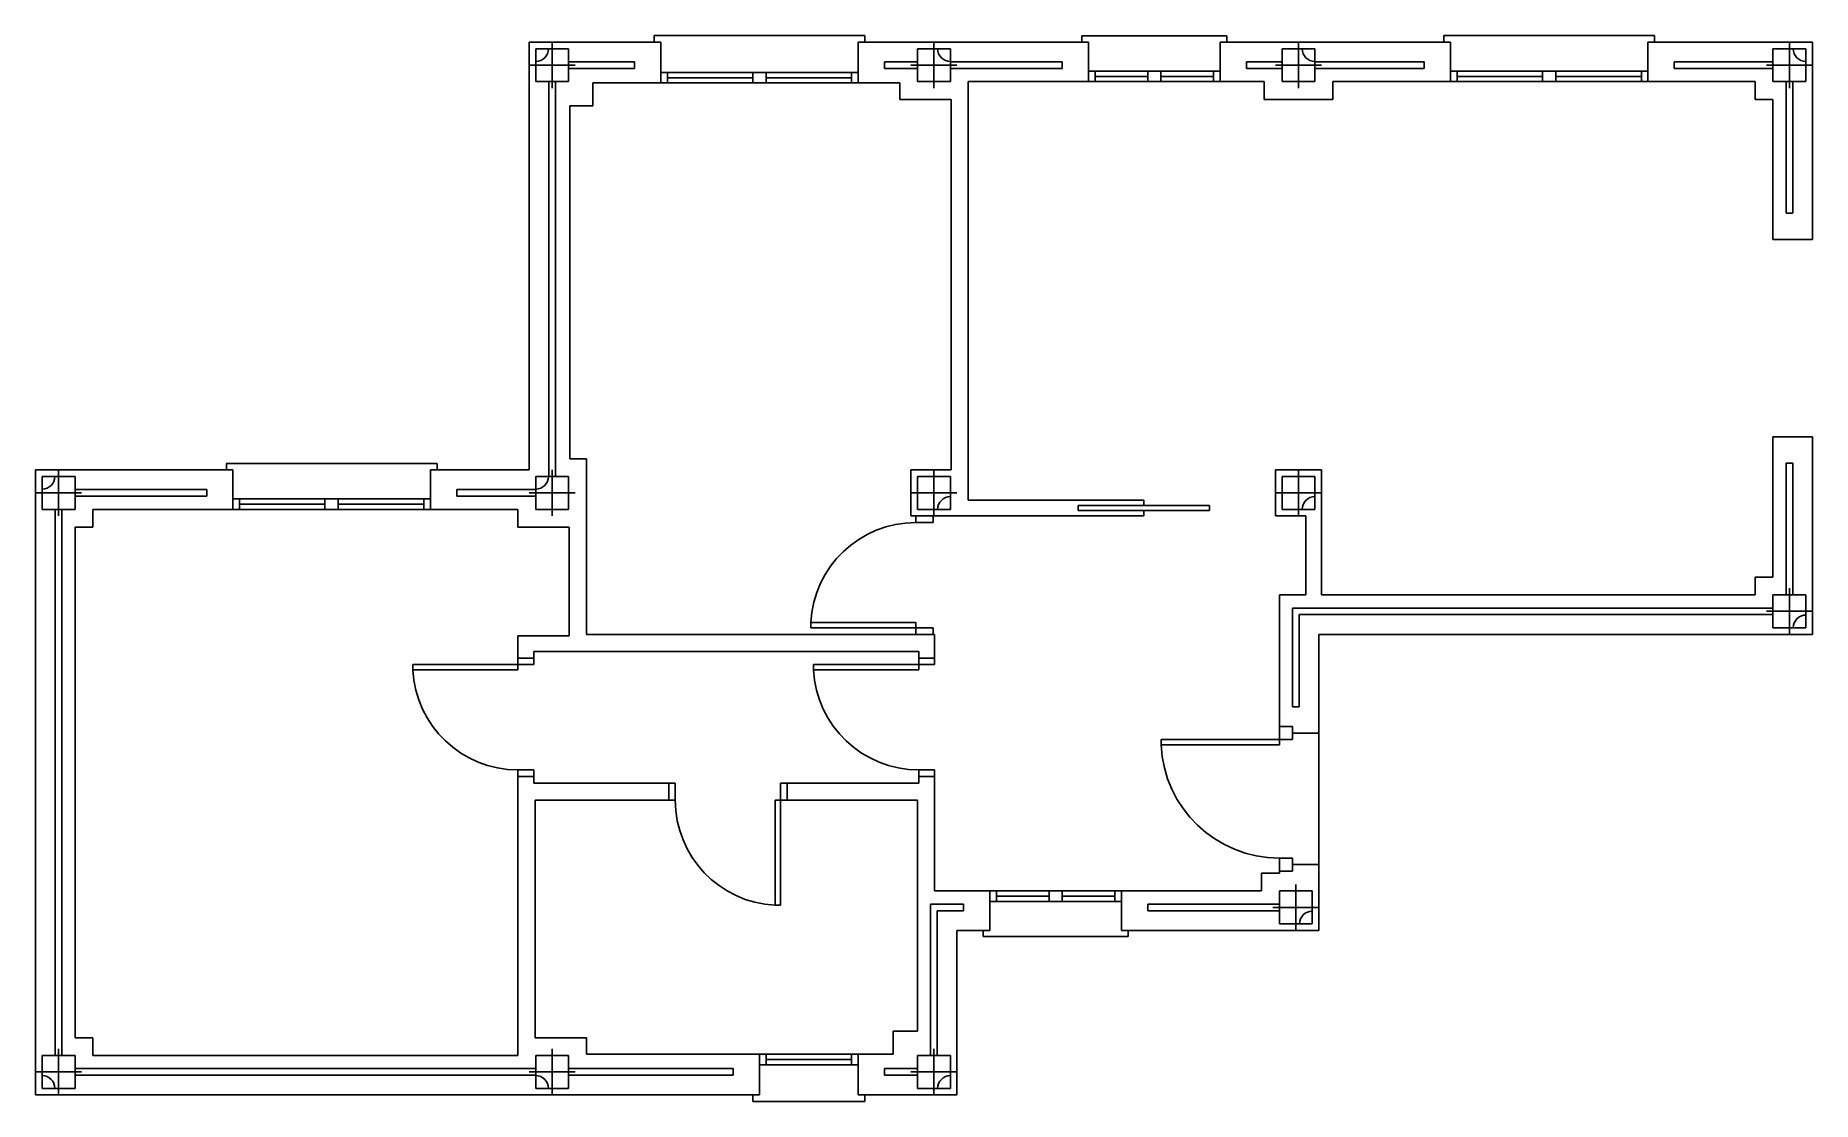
# Model space of a CAD drawing. Header units: metres. Extents: x 5 to 13505, y 2 to 8102.
import ezdxf

# ---------------------------------------------------------------- set-up
doc = ezdxf.new("R2010")
doc.units = ezdxf.units.M
doc.layers.get('0').update_dxf_attribs({"true_color": 0x000000})
doc.layers.get('Defpoints').update_dxf_attribs({"true_color": 0x000000})
for name, color, linetype, true_color in [('Camara de aire', 2, 'Continuous', 0xffff00), ('Carpinteria', 7, 'Continuous', 0xcc0000), ('cotas', 120, 'Continuous', 0x00ffbf), ('L finas', 150, 'Continuous', 0x007fff), ('Pilares', 1, 'Continuous', 0xff0000)]:
    doc.layers.add(name, color=color, linetype=linetype, true_color=true_color)
doc.layers.get('cotas').off()

# ---------------------------------------------------------------- blocks, each defined once
blk = doc.blocks.new('window')
at = {"layer": 'Carpinteria'}
for p, q in [((35869, 9591), (34269, 9591)), ((35819, 9323), (34319, 9323)), ((34369, 9243), (34369, 9323)), ((35019, 9323), (35019, 9243)), ((35119, 9323), (35119, 9243)), ((35769, 9243), (35769, 9323)), ((34319, 9243), (35819, 9243)), ((35019, 9283), (34369, 9283)), ((35769, 9283), (35119, 9283))]:
    blk.add_line(p, q, dxfattribs=at)

msp = doc.modelspace()

# ---------------------------------------------------------------- linework, layer by layer
for p, q in [((3755, 4802), (3755, 8052)), ((3755, 8052), (4755, 8052)), ((3805, 8002), (3805, 7906)), ((3901, 8002), (3805, 8002)), ((4755, 8052), (4755, 7742)), ((6255, 8052), (6255, 7742)), ((6255, 8052), (8005, 8052)), ((6858, 8002), (6955, 8002)), ((6955, 8002), (6955, 7906)), ((8005, 8052), (8005, 7752)), ((9005, 8052), (9005, 7752)), ((9005, 8052), (10755, 8052)), ((9628, 8002), (9725, 8002)), ((9725, 8002), (9725, 7906)), ((10755, 8052), (10755, 7752)), ((12255, 8052), (12255, 7752)), ((12255, 8052), (13505, 8052)), ((13358, 8002), (13455, 8002)), ((13455, 8002), (13455, 7906)), ((13505, 8052), (13505, 6552)), ((6830, 7877), (6951, 7877)), ((4240, 7567), (4240, 7742)), ((4240, 7567), (4240, 7742)), ((4240, 7742), (4755, 7742)), ((6255, 7742), (6570, 7742)), ((6570, 7617), (6570, 7742)), ((6705, 7752), (6905, 7752)), ((7090, 4572), (7090, 7752)), ((7090, 7752), (8005, 7752)), ((9005, 7752), (9340, 7752)), ((9340, 7617), (9340, 7752)), ((9475, 7752), (9725, 7752)), ((9860, 7617), (9860, 7752)), ((9860, 7752), (10755, 7752)), ((12255, 7752), (13070, 7752)), ((13070, 7617), (13070, 7752)), ((4240, 7567), (4065, 7567)), ((4065, 4887), (4065, 7567)), ((6960, 7617), (6570, 7617)), ((6960, 4802), (6960, 7617)), ((9860, 7617), (9340, 7617)), ((13205, 7617), (13070, 7617)), ((13205, 7617), (13205, 6552)), ((13505, 5052), (13205, 5052)), ((13205, 5052), (13205, 3987)), ((13505, 5052), (13505, 3552)), ((4190, 4887), (4065, 4887)), ((4190, 4887), (4190, 3552)), ((4190, 4317), (4190, 4887)), ((5, 4802), (1505, 4802)), ((5, 52), (5, 4802)), ((55, 4752), (55, 4656)), ((151, 4752), (55, 4752)), ((1505, 4802), (1505, 4502)), ((3005, 4802), (3005, 4502)), ((3005, 4802), (3755, 4802)), ((3805, 4752), (3805, 4656)), ((3901, 4752), (3805, 4752)), ((6960, 4802), (6655, 4802)), ((6655, 4452), (6655, 4802)), ((9775, 4802), (9425, 4802)), ((9425, 4452), (9425, 4802)), ((9775, 3852), (9775, 4802)), ((6955, 4502), (6955, 4599)), ((9725, 4502), (9725, 4599)), ((440, 4367), (440, 4502)), ((440, 4367), (440, 4502)), ((440, 4502), (1505, 4502)), ((3005, 4502), (3670, 4502)), ((3670, 4367), (3670, 4502)), ((6858, 4502), (6955, 4502)), ((7090, 4572), (8425, 4572)), ((8425, 4532), (8425, 4572)), ((8425, 4452), (8425, 4492)), ((9628, 4502), (9725, 4502)), ((440, 4367), (305, 4367)), ((305, 487), (305, 4367)), ((4060, 4367), (3670, 4367)), ((4060, 4367), (4060, 3542)), ((6677, 4452), (6655, 4452)), ((6807, 4452), (6677, 4452)), ((7090, 4452), (6807, 4452)), ((7090, 4452), (8425, 4452)), ((9655, 4452), (9425, 4452)), ((9655, 3852), (9655, 4452)), ((13205, 3987), (13070, 3987)), ((13070, 3852), (13070, 3987)), ((9455, 3852), (9455, 2852)), ((9655, 3852), (9455, 3852)), ((13070, 3852), (9775, 3852)), ((13455, 3602), (13455, 3699)), ((3670, 3372), (3670, 3542)), ((4060, 3542), (3670, 3542)), ((6835, 3552), (4190, 3552)), ((6835, 3372), (6835, 3552)), ((9755, 3552), (9755, 2802)), ((13505, 3552), (9755, 3552)), ((13358, 3602), (13455, 3602)), ((3790, 3422), (3790, 3372)), ((6715, 3422), (3790, 3422)), ((6715, 3422), (6715, 3372)), ((3670, 3372), (3790, 3372)), ((6715, 3372), (6835, 3372)), ((9555, 2852), (9455, 2852)), ((9555, 2852), (9555, 2802)), ((9555, 2802), (9755, 2802)), ((3670, 2472), (3670, 352)), ((3670, 2472), (3790, 2472)), ((3670, 537), (3670, 2472)), ((3790, 2422), (3790, 2472)), ((6715, 2422), (6715, 2472)), ((6715, 2472), (6835, 2472)), ((6835, 1602), (6835, 2472)), ((4815, 2422), (3790, 2422)), ((4815, 2292), (4815, 2422)), ((5715, 2292), (5715, 2422)), ((6715, 2422), (5715, 2422)), ((3800, 2292), (3800, 487)), ((4815, 2292), (3800, 2292)), ((6705, 2292), (5715, 2292)), ((6705, 2292), (6705, 537)), ((9555, 1802), (9755, 1802)), ((9555, 1802), (9555, 1752)), ((9755, 1802), (9755, 1302)), ((9455, 1737), (9320, 1737)), ((9320, 1602), (9320, 1737)), ((9455, 1752), (9555, 1752)), ((9455, 1752), (9455, 1737)), ((7255, 1602), (6835, 1602)), ((7255, 1302), (7255, 1602)), ((8255, 1602), (8255, 1302)), ((9320, 1602), (8255, 1602)), ((9608, 1352), (9705, 1352)), ((9705, 1352), (9705, 1449)), ((7005, 1302), (7005, 52)), ((7255, 1302), (7005, 1302)), ((9755, 1302), (8255, 1302)), ((440, 487), (305, 487)), ((440, 352), (440, 487)), ((3670, 352), (3670, 537)), ((4190, 487), (3800, 487)), ((4190, 362), (4190, 487)), ((4190, 362), (4190, 487)), ((6705, 537), (6520, 537)), ((6520, 362), (6520, 537)), ((3670, 352), (440, 352)), ((4055, 352), (3825, 352)), ((3930, 352), (3930, 52)), ((5505, 362), (4190, 362)), ((5505, 52), (5505, 362)), ((6255, 52), (6255, 362)), ((6520, 362), (6255, 362)), ((55, 102), (55, 199)), ((3805, 102), (3805, 199)), ((6955, 102), (6955, 199)), ((5505, 52), (5, 52)), ((151, 102), (55, 102)), ((3901, 102), (3805, 102)), ((7005, 52), (6255, 52)), ((6858, 102), (6955, 102))]:
    msp.add_line(p, q)
msp.add_lwpolyline([(13205, 6552), (13505, 6552)])
for centre, start, end in [((3805, 8002), 270, 0), ((6955, 8002), 180, 270), ((9725, 8002), 180, 270), ((13455, 8002), 180, 270), ((55, 4752), 270, 0), ((3805, 4752), 270, 0), ((6955, 4502), 90, 180), ((9725, 4502), 90, 180), ((13455, 3602), 90, 180), ((9705, 1352), 90, 180), ((55, 102), 0, 90), ((3805, 102), 0, 90), ((6955, 102), 90, 180)]:
    msp.add_arc(centre, 96.6, start, end)
at = {"layer": 'Camara de aire'}
for p, q in [((4055, 7902), (4555, 7902)), ((4055, 7852), (4555, 7852)), ((4555, 7902), (4555, 7852)), ((6455, 7902), (6455, 7852)), ((6455, 7902), (6705, 7902)), ((6455, 7852), (6705, 7852)), ((6955, 7902), (7805, 7902)), ((6955, 7852), (7805, 7852)), ((7805, 7902), (7805, 7852)), ((9205, 7902), (9205, 7852)), ((9205, 7902), (9475, 7902)), ((9205, 7852), (9475, 7852)), ((9725, 7902), (10555, 7902)), ((9725, 7852), (10555, 7852)), ((10555, 7902), (10555, 7852)), ((12455, 7902), (12455, 7852)), ((12455, 7902), (13205, 7902)), ((12455, 7852), (13205, 7852)), ((3905, 4752), (3905, 7752)), ((3955, 4752), (3955, 7752)), ((13305, 7752), (13305, 6752)), ((13355, 7752), (13355, 6752)), ((13355, 6752), (13305, 6752)), ((13355, 4852), (13305, 4852)), ((13305, 4852), (13305, 3852)), ((13355, 4852), (13355, 3852)), ((305, 4652), (1305, 4652)), ((305, 4602), (1305, 4602)), ((1305, 4652), (1305, 4602)), ((3205, 4652), (3205, 4602)), ((3205, 4652), (3805, 4652)), ((3205, 4602), (3805, 4602)), ((155, 352), (155, 4502)), ((205, 352), (205, 4502)), ((9555, 3752), (9555, 3002)), ((13205, 3752), (9555, 3752)), ((9605, 3702), (9605, 3002)), ((13205, 3702), (9605, 3702)), ((9605, 3002), (9555, 3002)), ((6805, 1502), (6805, 352)), ((7055, 1502), (6805, 1502)), ((7055, 1452), (7055, 1502)), ((8455, 1452), (8455, 1502)), ((9455, 1502), (8455, 1502)), ((9605, 1602), (9555, 1602)), ((6855, 1452), (6855, 352)), ((7055, 1452), (6855, 1452)), ((9455, 1452), (8455, 1452)), ((3805, 252), (305, 252)), ((3805, 202), (305, 202)), ((5305, 252), (4055, 252)), ((5305, 202), (4055, 202)), ((5305, 202), (5305, 252)), ((6455, 202), (6455, 252)), ((6705, 252), (6455, 252)), ((6705, 202), (6455, 202))]:
    msp.add_line(p, q, dxfattribs=at)
at = {"layer": 'Carpinteria'}
for p, q in [((6305, 8102), (4705, 8102)), ((4705, 8102), (4705, 8052)), ((6305, 8102), (6305, 8052)), ((12305, 8102), (10705, 8102)), ((10705, 8102), (10705, 8052)), ((12305, 8102), (12305, 8052)), ((9055, 8100), (7955, 8100)), ((7955, 8100), (7955, 8050)), ((9055, 8100), (9055, 8050)), ((8005, 7832), (9005, 7832)), ((8055, 7752), (8055, 7832)), ((8455, 7832), (8455, 7752)), ((8555, 7832), (8555, 7752)), ((8955, 7752), (8955, 7832)), ((12255, 7832), (10755, 7832)), ((10805, 7752), (10805, 7832)), ((11455, 7832), (11455, 7752)), ((11555, 7832), (11555, 7752)), ((12205, 7752), (12205, 7832)), ((6255, 7822), (4755, 7822)), ((4755, 7742), (6255, 7742)), ((4805, 7742), (4805, 7822)), ((5455, 7782), (4805, 7782)), ((5455, 7822), (5455, 7742)), ((5555, 7822), (5555, 7742)), ((6205, 7782), (5555, 7782)), ((6205, 7742), (6205, 7822)), ((8005, 7752), (9005, 7752)), ((8455, 7792), (8055, 7792)), ((8955, 7792), (8555, 7792)), ((10755, 7752), (12255, 7752)), ((11455, 7792), (10805, 7792)), ((12205, 7792), (11555, 7792)), ((1455, 4851), (1455, 4801)), ((3055, 4851), (3055, 4801)), ((7925, 4532), (8925, 4532)), ((7925, 4532), (7925, 4492)), ((7925, 4492), (8925, 4492)), ((8925, 4532), (8925, 4492)), ((6694, 4402), (6694, 4452)), ((6694, 4402), (6824, 4402)), ((6824, 4402), (6824, 4452)), ((5895, 3642), (5895, 3602)), ((5895, 3642), (6694, 3642)), ((6694, 3602), (5895, 3602)), ((6694, 3642), (6694, 3602)), ((6694, 3602), (6694, 3552)), ((6824, 3602), (6694, 3602)), ((6824, 3552), (6824, 3602)), ((2871, 3282), (2871, 3322)), ((3670, 3322), (2871, 3322)), ((2871, 3282), (3670, 3282)), ((3670, 3322), (3670, 3372)), ((3670, 3322), (3790, 3322)), ((3670, 3282), (3670, 3322)), ((3770, 3322), (3670, 3322)), ((3790, 3372), (3790, 3322)), ((5916, 3282), (5916, 3322)), ((6715, 3322), (5916, 3322)), ((5916, 3282), (6715, 3282)), ((6715, 3322), (6715, 3372)), ((6715, 3322), (6835, 3322)), ((6715, 3282), (6715, 3322)), ((6815, 3322), (6715, 3322)), ((6835, 3372), (6835, 3322)), ((9455, 2852), (9455, 2752)), ((8556, 2712), (8556, 2752)), ((9455, 2752), (8556, 2752)), ((9455, 2712), (8556, 2712)), ((9455, 2752), (9455, 2712)), ((9455, 2752), (9555, 2752)), ((9555, 2752), (9555, 2802)), ((3670, 2522), (3790, 2522)), ((3670, 2522), (3670, 2472)), ((3790, 2522), (3670, 2522)), ((3790, 2522), (3790, 2472)), ((6715, 2522), (6835, 2522)), ((6715, 2522), (6715, 2472)), ((6835, 2522), (6715, 2522)), ((6835, 2522), (6835, 2472)), ((4865, 2422), (4815, 2422)), ((4865, 2292), (4865, 2422)), ((4865, 2422), (4865, 2292)), ((5715, 2422), (5665, 2422)), ((5665, 2292), (5665, 2422)), ((5665, 2392), (5665, 2292)), ((4865, 2292), (4815, 2292)), ((5625, 2292), (5665, 2292)), ((5625, 1493), (5625, 2292)), ((5665, 2292), (5665, 1493)), ((5665, 2292), (5715, 2292)), ((9455, 1852), (9455, 1752)), ((9555, 1852), (9455, 1852)), ((9555, 1802), (9555, 1852)), ((5625, 1493), (5665, 1493)), ((8255, 1602), (7255, 1602)), ((8255, 1522), (7255, 1522)), ((7305, 1602), (7305, 1522)), ((7305, 1562), (7705, 1562)), ((7705, 1522), (7705, 1602)), ((7805, 1522), (7805, 1602)), ((7805, 1562), (8205, 1562)), ((8205, 1602), (8205, 1522)), ((7205, 1255), (7205, 1305)), ((7205, 1255), (8305, 1255)), ((8305, 1255), (8305, 1305)), ((6255, 362), (5505, 362)), ((6255, 282), (5505, 282)), ((5555, 362), (5555, 282)), ((5555, 322), (6205, 322)), ((6205, 362), (6205, 282)), ((5455, 2), (5455, 52)), ((5455, 2), (6305, 2)), ((6305, 2), (6305, 52))]:
    msp.add_line(p, q, dxfattribs=at)
for centre, radius, start, end in [((6694, 3602), 800, 90, 177.134), ((3670, 3322), 800, 182.866, 270), ((6715, 3322), 800, 182.866, 270), ((9455, 2752), 900, 182.5473, 270), ((5665, 2292), 800, 180, 267.134)]:
    msp.add_arc(centre, radius, start, end, dxfattribs=at)
at = {"layer": 'L finas'}
msp.add_line((9755, 2802), (9755, 1802), dxfattribs=at)
at = {"layer": 'Pilares'}
for p, q in [((4055, 8002), (3805, 8002)), ((3805, 8002), (3805, 7752)), ((3930, 8052), (3930, 7702)), ((4055, 7752), (4055, 8002)), ((6955, 8002), (6705, 8002)), ((6705, 8002), (6705, 7752)), ((6830, 8052), (6830, 7702)), ((6955, 7752), (6955, 8002)), ((9725, 8002), (9475, 8002)), ((9475, 8002), (9475, 7752)), ((9600, 8052), (9600, 7702)), ((9725, 7752), (9725, 8002)), ((13455, 8002), (13205, 8002)), ((13205, 8002), (13205, 7752)), ((13330, 8052), (13330, 7702)), ((13455, 7752), (13455, 8002)), ((3755, 7877), (4105, 7877)), ((6655, 7877), (7005, 7877)), ((9425, 7877), (9775, 7877)), ((13155, 7877), (13505, 7877)), ((3805, 7752), (4055, 7752)), ((6705, 7752), (6955, 7752)), ((9475, 7752), (9725, 7752)), ((13205, 7752), (13455, 7752)), ((305, 4752), (55, 4752)), ((55, 4752), (55, 4502)), ((180, 4802), (180, 4452)), ((305, 4502), (305, 4752)), ((4055, 4752), (3805, 4752)), ((3805, 4752), (3805, 4502)), ((3930, 4802), (3930, 4452)), ((4055, 4502), (4055, 4752)), ((6955, 4752), (6705, 4752)), ((6705, 4752), (6705, 4502)), ((6830, 4802), (6830, 4452)), ((6955, 4502), (6955, 4752)), ((9725, 4752), (9475, 4752)), ((9475, 4752), (9475, 4502)), ((9600, 4802), (9600, 4452)), ((9725, 4502), (9725, 4752)), ((5, 4627), (355, 4627)), ((3755, 4627), (4105, 4627)), ((6655, 4627), (7005, 4627)), ((9425, 4627), (9775, 4627)), ((55, 4502), (305, 4502)), ((3805, 4502), (4055, 4502)), ((6705, 4502), (6955, 4502)), ((9475, 4502), (9725, 4502)), ((13455, 3852), (13205, 3852)), ((13205, 3852), (13205, 3602)), ((13330, 3902), (13330, 3552)), ((13455, 3602), (13455, 3852)), ((13155, 3727), (13505, 3727)), ((13205, 3602), (13455, 3602)), ((9580, 1652), (9580, 1302)), ((9705, 1602), (9455, 1602)), ((9455, 1602), (9455, 1352)), ((9705, 1352), (9705, 1602)), ((9405, 1477), (9755, 1477)), ((9455, 1352), (9705, 1352)), ((305, 352), (55, 352)), ((55, 352), (55, 102)), ((180, 402), (180, 52)), ((305, 102), (305, 352)), ((4055, 352), (3805, 352)), ((3805, 352), (3805, 102)), ((3930, 402), (3930, 52)), ((4055, 102), (4055, 352)), ((6955, 352), (6705, 352)), ((6705, 352), (6705, 102)), ((6830, 402), (6830, 52)), ((6955, 102), (6955, 352)), ((5, 227), (355, 227)), ((3755, 227), (4105, 227)), ((6655, 227), (7005, 227)), ((55, 102), (305, 102)), ((3805, 102), (4055, 102)), ((6705, 102), (6955, 102))]:
    msp.add_line(p, q, dxfattribs=at)

# ---------------------------------------------------------------- block references
at = {"layer": 'cotas'}
msp.add_blockref('window', (-32815, -4741), dxfattribs=at)
at = {"layer": 'Defpoints'}
msp.add_blockref('window', (-32815, -4741), dxfattribs=at)

doc.saveas('drawing.dxf')
